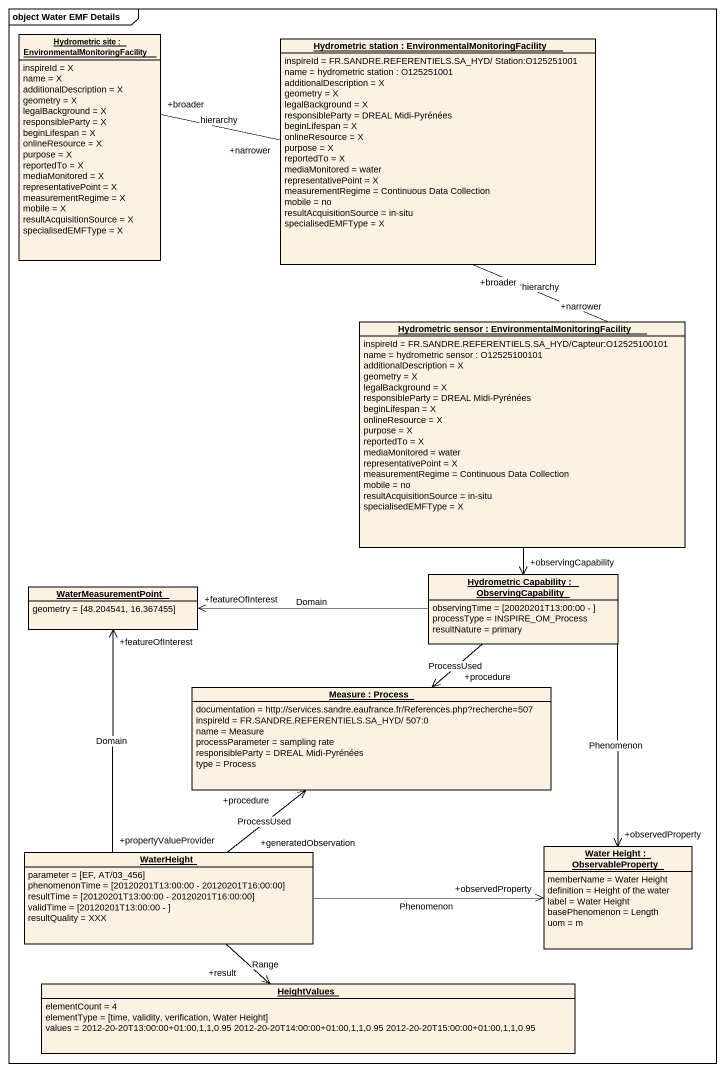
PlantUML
@startuml
mainframe object Water EMF Details
hide circle
hide empty members
object "Hydrometric site : EnvironmentalMonitoringFacility" as Hydrometric_site {
  inspireId = X
  name = X
  additionalDescription = X
  geometry = X
  legalBackground = X
  responsibleParty = X
  beginLifespan = X
  onlineResource = X
  purpose = X
  reportedTo = X
  mediaMonitored = X
  representativePoint = X
  measurementRegime = X
  mobile = X
  resultAcquisitionSource = X
  specialisedEMFType = X
}
object "Hydrometric station : EnvironmentalMonitoringFacility" as Hydrometric_station {
  inspireId = FR.SANDRE.REFERENTIELS.SA_HYD/ Station:O125251001
  name = hydrometric station : O125251001
  additionalDescription = X
  geometry = X
  legalBackground = X
  responsibleParty = DREAL Midi-Pyrénées
  beginLifespan = X
  onlineResource = X
  purpose = X
  reportedTo = X
  mediaMonitored = water
  representativePoint = X
  measurementRegime = Continuous Data Collection
  mobile = no
  resultAcquisitionSource = in-situ
  specialisedEMFType = X
}
object "Hydrometric sensor : EnvironmentalMonitoringFacility" as Hydrometric_sensor {
  inspireId = FR.SANDRE.REFERENTIELS.SA_HYD/Capteur:O12525100101
  name = hydrometric sensor : O12525100101
  additionalDescription = X
  geometry = X
  legalBackground = X
  responsibleParty = DREAL Midi-Pyrénées
  beginLifespan = X
  onlineResource = X
  purpose = X
  reportedTo = X
  mediaMonitored = water
  representativePoint = X
  measurementRegime = Continuous Data Collection
  mobile = no
  resultAcquisitionSource = in-situ
  specialisedEMFType = X
}
object WaterMeasurementPoint #FCF2E3 {
  geometry = [48.204541, 16.367455]
}
object "Hydrometric Capability : ObservingCapability" as Hydrometric_Capability {
  observingTime = [20020201T13:00:00 - ]
  processType = INSPIRE_OM_Process
  resultNature = primary
}
object "Measure : Process" as Measure {
  documentation = http://services.sandre.eaufrance.fr/References.php?recherche=507
  inspireld = FR.SANDRE.REFERENTIELS.SA_HYD/ 507:0
  name = Measure
  processParameter = sampling rate
  responsibleParty = DREAL Midi-Pyrénées
  type = Process
}
object WaterHeight {
  parameter = [EF, AT/03_456]
  phenomenonTime = [20120201T13:00:00 - 20120201T16:00:00]
  resultTime = [20120201T13:00:00 - 20120201T16:00:00]
  validTime = [20120201T13:00:00 - ]
  resultQuality = XXX
}
object "Water Height : ObservableProperty" as Water_Height {
  memberName = Water Height
  definition = Height of the water
  label = Water Height
  basePhenomenon = Length
  uom = m
}
object HeightValues {
  elementCount = 4
  elementType = [time, validity, verification, Water Height]
  values = 2012-20-20T13:00:00+01:00,1,1,0.95 2012-20-20T14:00:00+01:00,1,1,0.95 2012-20-20T15:00:00+01:00,1,1,0.95
}
Hydrometric_site "+broader" -right- "+narrower" Hydrometric_station : hierarchy
Hydrometric_station "+broader" -- "+narrower" Hydrometric_sensor : hierarchy
Hydrometric_sensor --> "+observingCapability" Hydrometric_Capability
Hydrometric_Capability -left-> "+featureOfInterest" WaterMeasurementPoint : Domain
Hydrometric_Capability --> "+procedure" Measure : ProcessUsed
Hydrometric_Capability --> "+observedProperty" Water_Height : Phenomenon
WaterHeight "+propertyValueProvider" -up-> "+featureOfInterest" WaterMeasurementPoint : Domain
WaterHeight "+generatedObservation" -up-> "+procedure" Measure : ProcessUsed
WaterHeight -right-> "+observedProperty" Water_Height : Phenomenon
WaterHeight --> "+result" HeightValues : Range
@enduml
